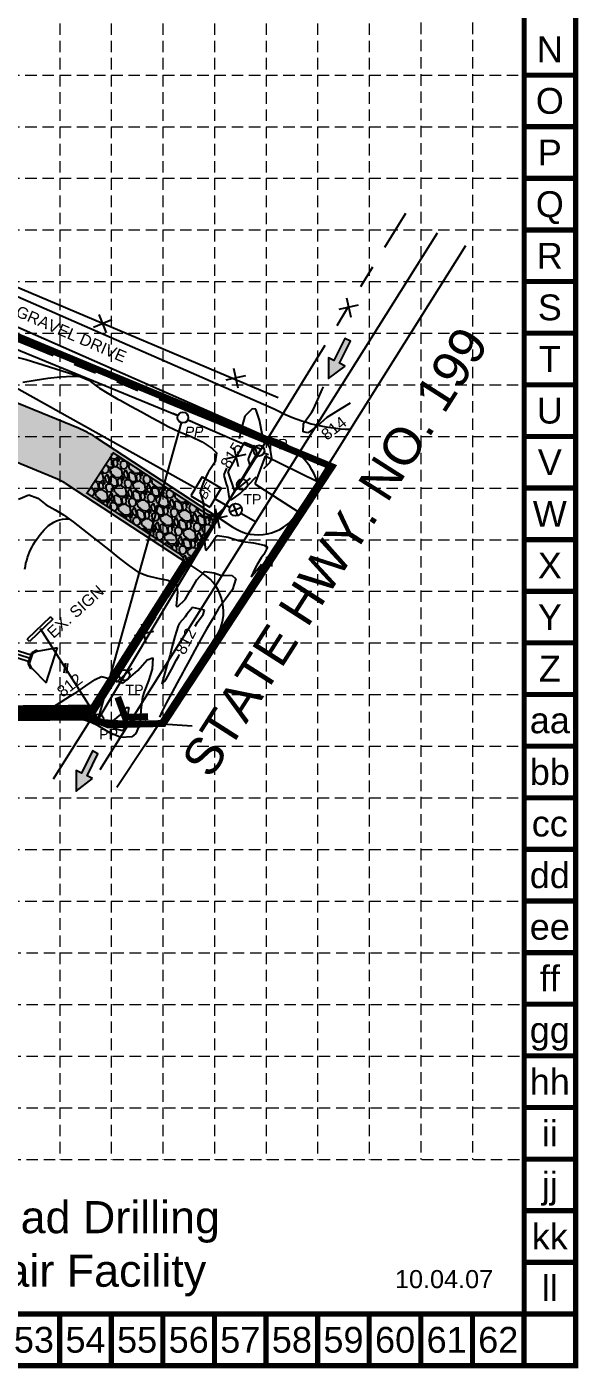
# Model space of a CAD drawing. Extents: x 1142 to 4041, y -552 to 3232.
# Drawn here: x 2344 to 2584, y 2330 to 2915 of the extents above; entities that cross this region are included whole.
import ezdxf
from ezdxf.enums import TextEntityAlignment as Align

# ---------------------------------------------------------------- set-up
doc = ezdxf.new("R2010")
doc.units = 0
doc.header["$LTSCALE"] = 40
doc.header["$MEASUREMENT"] = 0
doc.linetypes.add('HIDDEN', pattern=[0.375, 0.25, -0.125])
doc.linetypes.add('PHANTOM', pattern=[2.5, 1.25, -0.25, 0.25, -0.25, 0.25, -0.25])
doc.layers.get('0').update_dxf_attribs({"color": 1, "linetype": 'CONTINUOUS'})
for name, color, linetype in [('0BOUNDRY', 4, 'PHANTOM'), ('0CONTOURS', 8, 'HIDDEN'), ('0EXFENC', 8, 'CONTINUOUS'), ('0EXIST', 8, 'CONTINUOUS'), ('0EXTXT', 8, 'CONTINUOUS'), ('0PAVING', 1, 'CONTINUOUS'), ('0POWER', 8, 'OVERHEAD_POWER'), ('0UTILITIES', 2, 'CONTINUOUS'), ('ARROWS', 252, 'CONTINUOUS'), ('BASE', 7, 'CONTINUOUS'), ('GRID', 254, 'HIDDEN'), ('LEGEND', 7, 'CONTINUOUS'), ('LIMITS OF DISTURBANCE', 1, 'HIDDEN'), ('SILT FENCE', 200, 'CONTINUOUS'), ('yj', 2, 'CONTINUOUS')]:
    doc.layers.add(name, color=color, linetype=linetype)
doc.styles.get("Standard").update_dxf_attribs({"font": 'ARIAL.TTF'})
doc.styles.add('TEXT60', font='SIMPLEX', dxfattribs={"height": 3})
doc.linetypes.add('OVERHEAD_POWER', pattern='A,0.2,-0.08,["OHP",Standard,S=0.04,R=0,X=-0.05,Y=-0.018],-0.13', length=0.41)

# ---------------------------------------------------------------- blocks, each defined once
blk = doc.blocks.new('X100')
at = {"layer": '0EXFENC'}
for p, q in [((-3.061321377344939, 3.061321377344711), (3.061321377345394, -3.061321377344939)), ((-3.061321377344939, -3.061321377344939), (3.061321377344939, 3.061321377344939))]:
    blk.add_line(p, q, dxfattribs=at)
blk = doc.blocks.new('A$C725806CD')
at = {"layer": 'LEGEND'}
h = blk.add_hatch(dxfattribs=at)
h.set_pattern_fill('GRAVEL', color=4, scale=6.931302839999827, angle=-75.6201840968788, style=0)
h.set_pattern_definition([(152.3926159031211, (-10446.0245386993, 1548.081502303806), (-74.19839450101522, 38.22076815567523), [0.932509758882216, -92.31863248060756]), (109.3495159031211, (-10446.85087788277, 1548.513637829797), (27.37065077404599, -78.8484427052091), [1.600216024065081, -158.4213378633231]), (56.89021590312118, (-10447.38107823163, 1550.023464743037), (-56.64192688911878, -86.07663050998784), [1.128332926717893, -111.7050983711282]), (191.6535159031212, (-10449.73095385312, 1552.211638314255), (136.0043756590985, 27.71347269417589), [1.457223246475883, -144.2650736759011]), (217.2135159031212, (-10451.15813915883, 1551.917290062032), (71.962860440978, 54.22736781179494), [1.428922736980164, -141.4635450375158]), (281.6535159031212, (-10452.29611728409, 1551.053095901882), (-27.71347269417586, 136.0043756590985), [1.457223246475884, -144.2650736759011]), (322.0740159031212, (-10452.00176903186, 1549.625910596151), (-89.51938566945996, 70.0702185860665), [1.927103197302312, -190.7830640442665]), (356.6351159031212, (-10450.48165997506, 1548.441432149436), (159.7609524782509, -9.128773980149958), [1.819383819865875, -180.1190605484472]), (45.80941590312118, (-10448.66541208362, 1548.334645089985), (73.51286479892447, 76.09118411154117), [1.462158334097954, -144.7538344956626]), (99.61621590312113, (-10447.64621685197, 1549.383049953525), (12.2210859597352, -75.57702197016249), [1.669279525562838, -81.79466209606485]), (146.7772159031212, (-10447.92506499705, 1551.028873558128), (-94.51216720112043, 61.63468592388874), [2.158740406912268, -213.7154597042798]), (63.19391590312057, (-10448.0939293769, 1545.547415978942), (28.23521869620802, 57.32734407232164), [0.73680442319482, -72.94394980491494]), (95.84901590312117, (-10447.76164925619, 1546.205044566177), (8.949580928815344, -90.72671214237701), [1.401765892453045, -138.7751560553878]), (149.3798159031211, (-10447.90450070992, 1547.599515967005), (-6.714152115650005, -1.721380307019202), [0.9802317789356068, -8.822106804328987]), (127.5784159031211, (-10447.21929928957, 1548.276072042574), (22.03520738202961, -30.12798655151069), [0.5278741616887067, -52.25935486200527]), (216.1812159031212, (-10447.54122037491, 1548.694421151997), (18.42107232664755, 11.87828923002656), [0.7465221097765016, -36.57968734859118]), (315.3436159031212, (-10448.14378018773, 1548.253717173039), (18.59245266941839, -16.69967301143796), [1.212485874498329, -39.20360828300434]), (85.94491590312116, (-10447.28129971816, 1547.401518847058), (-3.271379020181386, -15.14968001952887), [0.8767474275344136, -21.04195905473445]), (300.7693159031212, (-10448.53962064404, 1552.58862817402), (37.35620269421621, -61.97738836625263), [1.228226863247969, -121.5947713701768]), (354.7260159031212, (-10447.91127858049, 1551.533291656282), (-80.74117567265901, 7.921387048064322), [1.030414411497214, -102.0108118678362]), (217.5784159031211, (-10445.93846971057, 1547.745794801912), (30.12798655151069, 22.03520738202961), [1.055741392074573, -51.73148763161937]), (267.9903159031211, (-10446.77516792942, 1547.101952631224), (2.928599638811757, 72.30564191394905), [1.228226863247969, -121.5947713701768]), (263.8238159031212, (-10452.70239366758, 1551.521372713917), (4.821371148442255, 37.0135152313523), [1.18442102929917, -58.03665816087067]), (219.1549159031212, (-10452.82982190595, 1550.343825921388), (65.24878796591287, 52.50588115526173), [0.9924100780254949, -98.2487432818836]), (351.1812159031211, (-10452.63540595079, 1545.957273527195), (37.01351021143907, -4.821410565877775), [1.055741392074574, -51.73148763161944]), (301.7338159031212, (-10451.59214215902, 1545.79541769331), (-49.23450378124902, 80.39845441638195), [1.161901226372011, -115.0279095022013]), (353.8238159031212, (-10453.47888204023, 1549.247207045785), (-37.01351523135229, 4.821371148442271), [0.5922105146495853, -58.62886867552029]), (25.68971590312117, (-10452.73868873725, 1546.360122529487), (25.1352295040538, 13.59965453217635), [0.3534271318115911, -34.98941774410147]), (90.34361590312112, (-10452.4201950331, 1546.513333018568), (-1.54999673191945, -21.86383021006793), [1.428922736980162, -27.14956665913728]), (110.3888159031211, (-10452.42876348607, 1547.942232014864), (23.92794277004903, -65.42012010771181), [1.324225407581967, -131.0981282054381]), (228.0699159031211, (-10448.74805369114, 1548.098792993369), (11.70691503520212, 10.15691778548111), [0.9996463581904547, -23.99151952787374]), (277.5370159031211, (-10449.41604131375, 1547.355095417404), (15.83510129633474, -117.58331970125), [1.745260467294902, -172.7804882161733]), (345.3252159031211, (-10449.18712087131, 1545.624916514686), (-53.88457199198217, 14.80694125210256), [0.71361921519502, -70.64851024339217]), (14.37981590312119, (-10448.49677837918, 1545.444133192466), (4.992770263623276, 8.435529812303345), [0.4158781703999895, -6.515424669599837]), (44.63621590312117, (-10452.26176658042, 1548.128156408875), (-40.11355645911462, -38.90622846891827), [0.9629243157441366, -95.32981223599451]), (332.3926159031211, (-10451.57656516007, 1548.804712484444), (74.19839450101522, -38.22076815567522), [1.865019517764432, -91.38612272172533]), (284.3798159031211, (-10449.92388679309, 1547.940441432479), (8.435529812303347, -4.992770263623276), [1.802138738399955, -5.129164101599871]), (249.6846159031212, (-10449.47632805177, 1546.194762422604), (29.78532021091453, 79.191135074376), [1.095936017243733, -108.4975825314954]), (178.4344159031211, (-10449.85682218452, 1545.166998737986), (-28.57798058599186, -0.1713700206939901), [1.009211556109655, -49.45143556240151]), (132.0258159031212, (-10450.8656583808, 1545.194571571104), (-99.84776066203267, 110.3550115493838), [1.643169307764549, -162.6740317895009]), (99.80591590312116, (-10451.9657046376, 1546.415191303881), (-15.66382289530886, 89.00532506727839), [1.738363820969116, -172.0978311307659])])
edge = h.paths.add_edge_path()
edge.add_line((35.68075376409342, 0.1820372572642555), (49.33504213280776, 22.30236338946315))
edge.add_arc((45.64832185167634, 24.57807766023485), 4.332526038409889, 238.3531270055752, 328.3140710676424, ccw=False)
edge.add_line((43.37512117966071, 20.88980698439673), (9.5867005214659, 41.74227312796711))
edge.add_line((9.5867005214659, 41.74227312796711), (0.4770198969163175, 26.98433767693905))
edge.add_line((0.4770198969163175, 26.98433767693905), (34.26723415499009, 6.14602220385359))
edge.add_arc((31.99403348297852, 2.457751528031949), 4.332526038393731, -31.685928932427373, 58.35312700550662, ccw=False)
at = {"layer": 'LEGEND', "color": 4, "const_width": 0.6931302839999828}
blk.add_lwpolyline([(35.68075376409342, 0.1820372572642555), (49.33504213280776, 22.30236338946315, -0.4140139244211871), (43.37512117966071, 20.88980698439673), (9.5867005214659, 41.74227312796711), (0.4770198969163175, 26.98433767693905), (34.26723415499009, 6.14602220385359, -0.4144132285109485)], format="xyb", close=True, dxfattribs=at)
blk = doc.blocks.new('arrow')
blk.add_lwpolyline([(-67.00679329302966, -25.35842018353742), (-59.3270347441985, -25.41938721699262), (-59.57091179542658, -56.1384215279777), (-51.89114823905948, -56.19938584448118), (-51.64727869913713, -25.48035696739953), (-43.96752265407486, -25.54132400085473), (-55.30425519266737, -2.410587189246144), (-67.00678578172392, -25.35840795725562)], close=True)
at = {"color": 254}
for points in [[(-43.96751955730906, -25.54132267721434), (-67.00679354271597, -25.35841771446121), (-55.30425158724847, -2.410596210431322), (-67.00679354271597, -25.35841771446121)], [(-59.57090883123692, -56.13841801592571), (-51.89115083610795, -56.19938633684342), (-59.32703554756517, -25.41938603537892), (-51.64727755243712, -25.48035435629663)]]:
    blk.add_solid(points, dxfattribs=at)

msp = doc.modelspace()

# ---------------------------------------------------------------- hatches: boundary and pattern name
at = {"layer": '0PAVING'}
h = msp.add_hatch(dxfattribs=at)
h.set_pattern_fill('AR-SAND', color=255, scale=10, style=0)
h.set_pattern_definition([(37.50000000000001, (0, 0), (-0.6299335810960816, 19.26823769013158), [0, -15.2, 0, -17, 0, -16.25]), (7.499999999999999, (0, 0), (17.69776705267727, 28.2214606522974), [0, -8.2, 0, -13.7, 0, -5.25]), (327.5, (-12.3, 0), (31.14141861751495, 0.05659053536964498), [0, -5, 0, -18, 0, -23.5]), (317.5, (-12.3, 0), (30.06126604572293, 8.77675564934249), [0, -2.5, 0, -11.8, 0, -13.5])])
h.paths.add_polyline_path([(2059.22649972793, 2896.938433467533, -0.6328317903570896), (2075.561350633164, 2904.675982433999), (2245.888361656179, 2765.226626489213, 0.07427235134462894), (2257.053596152026, 2758.567553747858), (2357.304671976385, 2717.416952044522, -0.04754634122153638), (2360.662966041785, 2715.649225771591), (2414.408867371978, 2680.471440092766), (2427.007970494939, 2700.356899971532), (2426.862875617748, 2701.003772453532), (2373.806433186002, 2735.730293258874, 0.04754634122159762), (2366.418186242112, 2739.619291059327), (2266.167110417762, 2780.769892762662, -0.07427235134462798), (2261.09200382874, 2783.796744008731), (2055.65115862595, 2951.994338601703, 0.1311037029619562), (2034.987913160519, 2961.354358770852), (1766.147758868351, 3006.011736393017), (1430.696849182102, 3003.622643813643), (1433.495630264284, 2610.647642285518), (2059.226499727931, 2615.104118430776)])
h.paths.add_polyline_path([(1752.61163400114, 2735.90848409303), (1722.61239482259, 2735.694828509937), (1662.613916465492, 2735.267517343749), (1632.614677286942, 2735.053861760654), (1631.225915996833, 2930.048916421227), (1676.224774764656, 2930.369399795867), (1706.224013943206, 2930.583055378961), (1751.222872711029, 2930.903538753602)], flags=16)
h.paths.add_polyline_path([(2078.343964803826, 2902.397813213444), (2077.01943024555, 2873.770839705167), (2157.408121870122, 2808.252793685771), (2184.932080495476, 2815.132475817484)], flags=17)
h.paths.add_polyline_path([(2121.34987285367, 2927.917176456684), (2093.547606976387, 2920.967930732964), (2261.09200382874, 2783.796744008731, 0.07427235134462795), (2266.167110417762, 2780.769892762662), (2279.0028849809, 2775.501122904003), (2270.825489287212, 2804.984144014201)], flags=17)

# ---------------------------------------------------------------- linework, layer by layer
at = {"color": 7, "linetype": 'Continuous'}
msp.add_solid([(2451.08737449505, 2679.221662337033), (2446.165980540769, 2680.435880600446), (2451.215153718088, 2680.883423525633)], dxfattribs=at)
at = {"layer": '0BOUNDRY', "color": 7}
for p, q in [((2447.864827474344, 2733.211627133858), (2509.181166576181, 2833.401102846963)), ((2447.864827474344, 2733.211627133858), (2276.351257364112, 2803.613730575513)), ((2373.486205904633, 2615.328646582697), (2447.864827474344, 2733.211627133858)), ((1226.774230741071, 2607.161725607265), (2373.486205904633, 2615.328646582697)), ((2373.486205904633, 2615.328646582697), (2355.432477315193, 2586.608059027224))]:
    msp.add_line(p, q, dxfattribs=at)
at = {"layer": '0CONTOURS', "color": 35}
for p, q in [((2342.178475904633, 2759.638393582697, 814), (2347.590054904633, 2760.534857582697, 814)), ((2347.590054904633, 2760.534857582697, 814), (2353.002568904633, 2761.403616582697, 814)), ((2353.002568904633, 2761.403616582697, 814), (2358.421843904634, 2762.072043582697, 814)), ((2358.421843904634, 2762.072043582697, 814), (2363.853706904632, 2762.367516582697, 814)), ((2363.853706904632, 2762.367516582697, 814), (2366.677005904633, 2762.316846582697, 814)), ((2366.677005904633, 2762.316846582697, 814), (2370.882305904633, 2760.610433582697, 814)), ((2370.882305904633, 2760.610433582697, 814), (2374.715205904633, 2757.650375582697, 814)), ((2374.715205904633, 2757.650375582697, 814), (2375.612005904632, 2757.071846582697, 814)), ((2375.612005904632, 2757.071846582697, 814), (2379.611299904633, 2754.693307582696, 814)), ((2379.611299904633, 2754.693307582696, 814), (2383.627255904633, 2752.343918582696, 814)), ((2470.801136904633, 2752.159493582697, 814), (2472.720267904632, 2756.442140582697, 814)), ((2472.720267904632, 2756.442140582697, 814), (2473.287005904633, 2757.706846582697, 814)), ((2383.627255904633, 2752.343918582696, 814), (2384.547005904633, 2751.826846582697, 814)), ((2384.547005904633, 2751.826846582697, 814), (2389.216410904633, 2749.253378582697, 814)), ((2389.216410904633, 2749.253378582697, 814), (2393.901082904633, 2746.707676582697, 814)), ((2442.227005904633, 2748.116846582697, 815), (2438.963218904633, 2744.855115582696, 815)), ((2443.826335904632, 2747.931388582697, 815), (2442.227005904633, 2748.116846582697, 815)), ((2445.415281904633, 2743.149964582697, 815), (2443.826335904632, 2747.931388582697, 815)), ((2468.882005904633, 2747.876846582697, 814), (2470.801136904633, 2752.159493582697, 814)), ((2480.795239904633, 2748.032870582697, 814), (2476.703472904633, 2745.528894582697, 814)), ((2484.887005904633, 2750.536846582697, 814), (2480.795239904633, 2748.032870582697, 814)), ((2393.901082904633, 2746.707676582697, 814), (2398.593357904633, 2744.175805582698, 814)), ((2398.593357904633, 2744.175805582698, 814), (2403.285576904633, 2741.643831582697, 814)), ((2438.963218904633, 2744.855115582696, 815), (2437.552379904633, 2739.614348582697, 815)), ((2446.492005904633, 2737.251846582697, 815), (2445.415281904633, 2743.149964582697, 815)), ((2464.513644904633, 2741.751412582697, 814), (2468.119576904633, 2746.552046582697, 814)), ((2468.119576904633, 2746.552046582697, 814), (2468.882005904633, 2747.876846582697, 814)), ((2474.682005904633, 2744.291846582697, 814), (2470.587546904632, 2740.580629582697, 814)), ((2476.703472904633, 2745.528894582697, 814), (2474.682005904633, 2744.291846582697, 814)), ((2403.285576904633, 2741.643831582697, 814), (2405.577005904633, 2740.401846582697, 814)), ((2405.577005904633, 2740.401846582697, 814), (2410.464623904632, 2738.110174582697, 814)), ((2410.464623904632, 2738.110174582697, 814), (2415.525219904633, 2736.034884582697, 814)), ((2437.552379904633, 2739.614348582697, 815), (2436.473252904549, 2735.00154286155, 815)), ((2447.455185904632, 2735.286981582697, 815), (2446.492005904633, 2737.251846582697, 815)), ((2464.477005904633, 2738.046846582697, 814), (2464.513644904633, 2741.751412582697, 814)), ((2466.494911904633, 2737.687096582697, 814), (2464.477005904633, 2738.046846582697, 814)), ((2470.587546904632, 2740.580629582697, 814), (2466.494911904633, 2737.687096582697, 814)), ((2415.525219904633, 2736.034884582697, 814), (2420.410245904633, 2733.739969582696, 814)), ((2420.410245904633, 2733.739969582696, 814), (2424.771156904632, 2730.789422582697, 814)), ((2424.771156904632, 2730.789422582697, 814), (2426.607005904633, 2728.976846582696, 814)), ((2442.957005904633, 2732.296846582697, 816), (2441.712032904633, 2729.381936582697, 816)), ((2443.867005904633, 2729.976846582696, 816), (2442.957005904633, 2732.296846582697, 816)), ((2449.994674904633, 2730.903143582696, 815), (2447.455185904632, 2735.286981582697, 815)), ((2450.757005904633, 2726.386846582697, 815), (2449.994674904633, 2730.903143582696, 815)), ((2426.062117904633, 2725.010458582697, 814), (2423.066718904633, 2720.651899582697, 814)), ((2426.607005904633, 2728.976846582696, 814), (2426.062117904633, 2725.010458582697, 814)), ((2436.966373904633, 2711.163006582697, 815), (2449.991612904633, 2724.795390582696, 815)), ((2440.374023904633, 2726.285050582696, 816), (2440.327005904633, 2726.096846582697, 816)), ((2440.327005904633, 2726.096846582697, 816), (2440.672005904633, 2724.961846582697, 816)), ((2441.642005904633, 2729.196846582697, 816), (2440.374023904633, 2726.285050582696, 816)), ((2440.672005904633, 2724.961846582697, 816), (2441.017005904633, 2723.826846582697, 816)), ((2441.017005904633, 2723.826846582697, 816), (2442.897005904633, 2725.741846582697, 816)), ((2441.712032904633, 2729.381936582697, 816), (2441.642005904633, 2729.196846582697, 816)), ((2442.897005904633, 2725.741846582697, 816), (2444.777005904632, 2727.656846582697, 816)), ((2444.777005904632, 2727.656846582697, 816), (2443.867005904633, 2729.976846582696, 816)), ((2449.991612904633, 2724.795390582696, 815), (2450.757005904633, 2726.386846582697, 815)), ((2423.007005904633, 2720.516846582696, 814), (2421.084739904633, 2716.406156582697, 814)), ((2423.066718904633, 2720.651899582697, 814), (2423.007005904633, 2720.516846582696, 814)), ((2430.022468904634, 2719.713148582698, 815), (2429.867005904633, 2719.076846582697, 815)), ((2429.867005904633, 2719.076846582697, 815), (2430.825334904633, 2715.338927582697, 815)), ((2430.927519845098, 2722.256272389805, 815), (2430.022468904634, 2719.713148582698, 815)), ((2421.084739904633, 2716.406156582697, 814), (2419.445392904632, 2712.198029582697, 814)), ((2430.825334904633, 2715.338927582697, 815), (2431.497005904633, 2713.741846582697, 815)), ((2431.497005904633, 2713.741846582697, 815), (2432.102524904632, 2708.955025582697, 815)), ((2340.335519904633, 2708.655993582696, 813), (2344.717005904633, 2710.546846582697, 813)), ((2344.717005904633, 2710.546846582697, 813), (2348.675213904633, 2709.197458582697, 813)), ((2348.675213904633, 2709.197458582697, 813), (2352.272005904633, 2706.231846582697, 813)), ((2419.445392904632, 2712.198029582697, 814), (2419.407005904633, 2712.056846582697, 814)), ((2419.407005904633, 2712.056846582697, 814), (2420.122005904633, 2709.716846582697, 814)), ((2420.122005904633, 2709.716846582697, 814), (2420.837005904633, 2707.376846582697, 814)), ((2420.837005904633, 2707.376846582697, 814), (2421.163750904633, 2702.720028582697, 814)), ((2432.102524904632, 2708.955025582697, 815), (2433.127005904633, 2708.406846582697, 815)), ((2433.127005904633, 2708.406846582697, 815), (2436.966373904633, 2711.163006582697, 815)), ((2352.272005904633, 2706.231846582697, 813), (2356.202384904633, 2704.107510582697, 813)), ((2356.202384904633, 2704.107510582697, 813), (2359.827005904633, 2701.916846582697, 813)), ((2359.827005904633, 2701.916846582697, 813), (2364.055412904633, 2698.830125582696, 813)), ((2421.163750904633, 2702.720028582697, 814), (2421.365771904632, 2698.053381582697, 814)), ((2364.055412904633, 2698.830125582696, 813), (2368.206411904633, 2695.637855582697, 813)), ((2368.206411904633, 2695.637855582697, 813), (2372.327827904633, 2692.405248582697, 813)), ((2421.427005904633, 2696.866846582697, 814), (2421.303028904633, 2692.115109582697, 814)), ((2421.365771904632, 2698.053381582697, 814), (2421.427005904633, 2696.866846582697, 814)), ((2372.327827904633, 2692.405248582697, 813), (2376.167005904633, 2689.426846582697, 813)), ((2421.303028904633, 2692.115109582697, 814), (2421.637519904633, 2687.470111582697, 814)), ((2424.116368904633, 2688.953690582696, 814), (2424.517005904633, 2689.586846582697, 814)), ((2424.517005904633, 2689.586846582697, 814), (2426.460967904633, 2692.653329582697, 814)), ((2426.460967904633, 2692.653329582697, 814), (2427.017005904633, 2692.816846582697, 814)), ((2427.017005904633, 2692.816846582697, 814), (2431.664979904633, 2692.189417582697, 814)), ((2431.664979904633, 2692.189417582697, 814), (2436.241847904633, 2690.747968582697, 814)), ((2436.241847904633, 2690.747968582697, 814), (2437.917005904633, 2690.296846582697, 814)), ((2437.917005904633, 2690.296846582697, 814), (2442.776729904633, 2689.724500582697, 814)), ((2442.776729904633, 2689.724500582697, 814), (2447.403597904633, 2688.692672582697, 814)), ((2376.167005904633, 2689.426846582697, 813), (2380.269078904633, 2686.162354582697, 813)), ((2380.269078904633, 2686.162354582697, 813), (2384.334389904633, 2682.844241582698, 813)), ((2421.637519904633, 2687.470111582697, 814), (2422.017005904633, 2686.356846582697, 814)), ((2422.017005904633, 2686.356846582697, 814), (2424.116368904633, 2688.953690582696, 814)), ((2447.265230904633, 2684.525857582697, 814), (2446.162005904633, 2683.196846582697, 814)), ((2448.817005904632, 2687.776846582697, 814), (2447.265230904633, 2684.525857582697, 814)), ((2447.403597904633, 2688.692672582697, 814), (2448.817005904632, 2687.776846582697, 814)), ((2384.334389904633, 2682.844241582698, 813), (2388.481808904633, 2679.645885582697, 813)), ((2388.481808904633, 2679.645885582697, 813), (2392.507005904633, 2676.936846582696, 813)), ((2443.507005904633, 2678.616846582697, 814), (2442.642005904633, 2676.701846582697, 814)), ((2444.222129904633, 2679.894328582697, 814), (2443.507005904633, 2678.616846582697, 814)), ((2444.012005904633, 2677.561846582696, 814), (2446.055239904633, 2680.098748582697, 814)), ((2446.162005904633, 2683.196846582697, 814), (2444.222129904633, 2679.894328582697, 814)), ((2446.055239904633, 2680.098748582697, 814), (2446.247005904633, 2680.336846582697, 814)), ((2392.507005904633, 2676.936846582696, 813), (2396.660607904633, 2675.360436582697, 813)), ((2396.660607904633, 2675.360436582697, 813), (2400.847005904633, 2674.316846582697, 813)), ((2400.847005904633, 2674.316846582697, 813), (2405.333187904633, 2673.378127582697, 813)), ((2405.333187904633, 2673.378127582697, 813), (2409.187005904633, 2671.696846582697, 813)), ((2415.652005904632, 2669.511846582697, 813), (2418.119174904633, 2673.544752582697, 813)), ((2418.119174904633, 2673.544752582697, 813), (2421.117807904633, 2676.920695582697, 813)), ((2421.117807904633, 2676.920695582697, 813), (2421.557005904633, 2677.156846582697, 813)), ((2421.557005904633, 2677.156846582697, 813), (2425.592044904633, 2676.647184582697, 813)), ((2425.592044904633, 2676.647184582697, 813), (2428.327005904633, 2675.591846582697, 813)), ((2428.327005904633, 2675.591846582697, 813), (2433.451616904633, 2675.423122582697, 813)), ((2433.451616904633, 2675.423122582697, 813), (2435.097005904633, 2674.026846582697, 813)), ((2435.097005904633, 2674.026846582697, 813), (2433.575149904633, 2669.380340582697, 813)), ((2441.777005904632, 2674.786846582697, 814), (2443.825507904633, 2677.317822582697, 814)), ((2442.642005904633, 2676.701846582697, 814), (2441.777005904632, 2674.786846582697, 814)), ((2443.825507904633, 2677.317822582697, 814), (2444.012005904633, 2677.561846582696, 814)), ((2409.467005904633, 2666.781846582697, 813), (2409.091138904632, 2662.098934582697, 813)), ((2409.187005904633, 2671.696846582697, 813), (2409.551903904632, 2668.049480582697, 813)), ((2409.551903904632, 2668.049480582697, 813), (2409.467005904633, 2666.781846582697, 813)), ((2412.930197904633, 2664.998984582697, 813), (2415.351727904633, 2669.103663582697, 813)), ((2415.351727904633, 2669.103663582697, 813), (2415.652005904632, 2669.511846582697, 813)), ((2433.575149904633, 2669.380340582697, 813), (2430.588447904633, 2665.178795582697, 813)), ((2409.091138904632, 2662.098934582697, 813), (2409.747005904633, 2661.866846582697, 813)), ((2409.747005904633, 2661.866846582697, 813), (2412.930197904633, 2664.998984582697, 813)), ((2416.107005904633, 2661.496846582697, 812), (2413.739274904633, 2658.586638582697, 812)), ((2418.742005904633, 2660.886846582697, 812), (2416.107005904633, 2661.496846582697, 812)), ((2421.377005904633, 2660.276846582697, 812), (2418.742005904633, 2660.886846582697, 812)), ((2420.764233904633, 2658.435326582697, 812), (2421.377005904633, 2660.276846582697, 812)), ((2427.372005904633, 2660.711846582697, 813), (2424.837629904633, 2656.376761582696, 813)), ((2427.540356904633, 2660.995898582697, 813), (2427.372005904633, 2660.711846582697, 813)), ((2430.588447904633, 2665.178795582697, 813), (2427.540356904633, 2660.995898582697, 813)), ((2410.526840904633, 2654.611384582697, 812), (2409.907005904633, 2653.486846582697, 812)), ((2413.007005904633, 2657.491846582697, 812), (2410.526840904633, 2654.611384582697, 812)), ((2413.739274904633, 2658.586638582697, 812), (2413.007005904633, 2657.491846582697, 812)), ((2417.358097904633, 2653.377926582697, 812), (2418.367005904633, 2655.096846582697, 812)), ((2418.367005904633, 2655.096846582697, 812), (2420.764233904633, 2658.435326582697, 812)), ((2424.837629904633, 2656.376761582696, 813), (2422.302333904633, 2652.042201582696, 813)), ((2408.399138904632, 2648.848464582697, 812), (2407.215910904632, 2644.100481582697, 812)), ((2409.907005904633, 2653.486846582697, 812), (2408.399138904632, 2648.848464582697, 812)), ((2417.357616438977, 2653.377093841798, 812), (2417.358097904633, 2653.377926582697, 812)), ((2422.302333904633, 2652.042201582696, 813), (2419.808195904633, 2647.684176582697, 813)), ((2407.215910904632, 2644.100481582697, 812), (2406.377005904633, 2640.841846582697, 812)), ((2417.206692904632, 2642.961857582697, 813), (2414.808672904633, 2638.503575582697, 813)), ((2419.647005904633, 2647.396846582697, 813), (2417.206692904632, 2642.961857582697, 813)), ((2419.808195904633, 2647.684176582697, 813), (2419.647005904633, 2647.396846582697, 813)), ((2392.322005904633, 2634.046846582697, 812), (2396.377081904633, 2638.719546582697, 812)), ((2396.377081904633, 2638.719546582697, 812), (2398.847005904633, 2639.556846582697, 812)), ((2398.847005904633, 2639.556846582697, 812), (2398.629737904633, 2634.543153582697, 812)), ((2406.377005904633, 2640.841846582697, 812), (2405.005287904632, 2636.152423582697, 812)), ((2407.024030904633, 2634.434891582697, 812), (2409.243678904632, 2638.610566582697, 812)), ((2409.243678904632, 2638.610566582697, 812), (2410.047005904633, 2640.106846582697, 812)), ((2410.047005904633, 2640.106846582697, 812), (2410.556200496864, 2641.053392981376, 812)), ((2414.808672904633, 2638.503575582697, 813), (2412.415603904633, 2634.042566582697, 813)), ((2373.708304904633, 2630.135122582697, 812), (2376.507005904633, 2631.476846582696, 812)), ((2376.507005904633, 2631.476846582696, 812), (2379.887847904633, 2630.538865582696, 812)), ((2385.797005904633, 2628.536846582697, 812), (2389.227962904632, 2631.353134582697, 812)), ((2389.227962904632, 2631.353134582697, 812), (2392.322005904633, 2634.046846582697, 812)), ((2398.629737904633, 2634.543153582697, 812), (2396.993478904633, 2629.594731582697, 812)), ((2403.655193904633, 2631.457576582697, 812), (2402.847005904633, 2628.196846582697, 812)), ((2405.005287904632, 2636.152423582697, 812), (2403.655193904633, 2631.457576582697, 812)), ((2404.737005904632, 2630.296846582697, 812), (2407.024030904633, 2634.434891582697, 812)), ((2411.937005904633, 2633.156846582697, 813), (2409.519224904632, 2628.709339582697, 813)), ((2412.415603904633, 2634.042566582697, 813), (2411.937005904633, 2633.156846582697, 813)), ((2365.647005904633, 2624.611846582697, 812), (2369.655019904633, 2627.418942582697, 812)), ((2369.655019904633, 2627.418942582697, 812), (2373.708304904633, 2630.135122582697, 812)), ((2379.887847904633, 2630.538865582696, 812), (2380.617005904633, 2630.251846582697, 812)), ((2380.617005904633, 2630.251846582697, 812), (2384.002875904634, 2629.251697582697, 812)), ((2384.002875904634, 2629.251697582697, 812), (2384.727005904633, 2629.026846582697, 812)), ((2384.727005904633, 2629.026846582697, 812), (2385.262005904633, 2628.781846582697, 812)), ((2385.262005904633, 2628.781846582697, 812), (2385.797005904633, 2628.536846582697, 812)), ((2396.993478904633, 2629.594731582697, 812), (2395.021159904632, 2624.661767582697, 812)), ((2402.847005904633, 2628.196846582697, 812), (2403.792005904633, 2629.246846582697, 812)), ((2403.792005904633, 2629.246846582697, 812), (2404.737005904632, 2630.296846582697, 812)), ((2409.519224904632, 2628.709339582697, 813), (2407.100076904633, 2624.262564582697, 813)), ((2354.787005904633, 2617.746846582697, 812), (2358.893816904633, 2620.353457582697, 812)), ((2358.893816904633, 2620.353457582697, 812), (2363.008731904632, 2622.947318582696, 812)), ((2363.008731904632, 2622.947318582696, 812), (2365.647005904633, 2624.611846582697, 812)), ((2394.292005904633, 2622.356846582697, 812), (2393.657006904633, 2616.832928582697, 812)), ((2395.021159904632, 2624.661767582697, 812), (2394.292005904633, 2622.356846582697, 812)), ((2404.700188904632, 2619.805460582696, 813), (2404.227005904633, 2618.916846582697, 813)), ((2407.100076904633, 2624.262564582697, 813), (2404.700188904632, 2619.805460582696, 813)), ((2357.007926904633, 2616.560704582696, 812), (2353.667005904633, 2617.746846582697, 812)), ((2353.667005904633, 2617.746846582697, 812), (2354.262005904633, 2617.696846582697, 812)), ((2354.262005904633, 2617.696846582697, 812), (2354.857005904633, 2617.646846582697, 812)), ((2354.822005904633, 2617.696846582697, 812), (2354.787005904633, 2617.746846582697, 812)), ((2354.857005904633, 2617.646846582697, 812), (2354.822005904633, 2617.696846582697, 812)), ((2361.903257904633, 2614.850128582697, 812), (2357.007926904633, 2616.560704582696, 812)), ((2366.803331904633, 2613.152967582697, 812), (2361.903257904633, 2614.850128582697, 812)), ((2383.155096904633, 2613.418688582697, 811), (2384.287005904633, 2614.476846582696, 811)), ((2384.287005904633, 2614.476846582696, 811), (2387.159226904633, 2617.876723582697, 811)), ((2387.757094904633, 2614.383070582697, 811), (2387.047005904633, 2612.816846582697, 811)), ((2387.159226904633, 2617.876723582697, 811), (2388.407005904633, 2617.956846582697, 811)), ((2388.407005904633, 2617.956846582697, 811), (2387.757094904633, 2614.383070582697, 811)), ((2393.657006904633, 2616.832928582697, 812), (2393.278547904633, 2611.097292582697, 812)), ((2402.977005904633, 2616.291846582697, 813), (2401.727005904633, 2613.666846582697, 813)), ((2404.227005904633, 2618.916846582697, 813), (2402.977005904633, 2616.291846582697, 813)), ((2371.702005904633, 2611.451846582697, 812), (2366.803331904633, 2613.152967582697, 812)), ((2375.072579904633, 2609.873970582697, 812), (2371.702005904633, 2611.451846582697, 812)), ((2376.509825904634, 2610.695318582697, 811), (2374.907005904633, 2611.436846582696, 811)), ((2374.907005904633, 2611.436846582696, 811), (2377.537005904633, 2611.216846582697, 811)), ((2380.039573904633, 2606.918730582697, 812), (2375.072579904633, 2609.873970582697, 812)), ((2380.297005904633, 2609.556846582697, 811), (2376.509825904634, 2610.695318582697, 811)), ((2377.537005904633, 2611.216846582697, 811), (2380.167005904633, 2610.996846582697, 811)), ((2380.167005904633, 2610.996846582697, 811), (2383.155096904633, 2613.418688582697, 811)), ((2381.990012904633, 2608.681391582697, 811), (2380.297005904633, 2609.556846582697, 811)), ((2385.687005904633, 2607.676846582697, 811), (2381.990012904633, 2608.681391582697, 811)), ((2386.562840904633, 2608.698749582697, 811), (2385.687005904633, 2607.676846582697, 811)), ((2387.047005904633, 2612.816846582697, 811), (2386.562840904633, 2608.698749582697, 811)), ((2393.278547904633, 2611.097292582697, 812), (2391.503264904633, 2606.514432582697, 812)), ((2384.961023904632, 2604.762215582697, 812), (2380.039573904633, 2606.918730582697, 812)), ((2389.737005904632, 2605.156846582697, 812), (2384.961023904632, 2604.762215582697, 812)), ((2391.503264904633, 2606.514432582697, 812), (2389.737005904632, 2605.156846582697, 812))]:
    msp.add_line(p, q, dxfattribs=at)
at = {"layer": '0EXFENC'}
for p, q in [((2453.590282198992, 2752.909753323351), (2284.886781536437, 2824.09642750591)), ((2438.756096143165, 2733.347741413667), (2431.548201960853, 2720.634902846061)), ((2446.119291034621, 2730.391637013652), (2438.756096143165, 2733.347741413667)), ((2431.548201960853, 2720.634902846061), (2434.405796411916, 2712.033062078183)), ((2434.405796411916, 2712.033062078183), (2373.487669112546, 2615.884553372553))]:
    msp.add_line(p, q, dxfattribs=at)
at = {"layer": '0EXFENC', "color": 8}
msp.add_line((2373.487669112546, 2615.884553372553), (1226.774232080715, 2607.199031854275), dxfattribs=at)
at = {"layer": '0EXIST', "color": 7}
for p, q in [((2285.253865775604, 2820.969393457393), (2451.848202732847, 2748.063518949218)), ((2485.118153201293, 2739.165135975144), (2535.314288132636, 2819.297640475146)), ((2278.95470560816, 2810.627275476216), (2449.245554625154, 2735.572799459484)), ((2409.834316947671, 2745.167694995016), (2407.606782931408, 2746.106280583171)), ((2414.144961904018, 2743.345413499153), (2416.050123670154, 2742.537387195207)), ((2485.118153201295, 2739.165135975145), (2470.657931669944, 2716.297340160064)), ((2443.021663908201, 2730.74796946297), (2440.794129891939, 2731.686555051125)), ((2447.867012144739, 2727.405076250656), (2443.40909518595, 2715.402728169267)), ((2447.332308864548, 2728.925687967107), (2449.237470630685, 2728.117661663161)), ((2470.657931669944, 2716.297340160066), (2447.867012144739, 2727.405076250656)), ((2441.270187254064, 2717.833636266621), (2434.14119540405, 2712.07130357511)), ((2443.40909518595, 2715.402728169267), (2462.129118877502, 2703.406261390726)), ((2470.657931669944, 2716.297340160064), (2462.129118877502, 2703.406261390726)), ((2462.129118877502, 2703.406261390726), (2395.47774122578, 2601.573860696235)), ((2414.535819867213, 2680.388347102264), (2427.344349530807, 2700.688637983659)), ((2427.344349530807, 2700.688637983659), (2433.820047077742, 2696.450162215479)), ((2414.535819867214, 2680.388347102263), (2420.657437891588, 2676.381623584016)), ((2354.286697806604, 2657.455630317793), (2344.049736495656, 2647.755416688903)), ((2355.318429108001, 2656.366809615512), (2345.081467797053, 2646.666595986621)), ((2354.286697806604, 2657.455630317793), (2355.288782197985, 2656.338717161915)), ((2374.982593261159, 2612.723676658135), (2349.889557284704, 2652.154808415026)), ((2345.081467797053, 2646.666595986621), (2344.049736495656, 2647.755416688903)), ((2360.613808456376, 2637.22769912795), (2360.103758250853, 2632.973868216825)), ((2361.606696597461, 2637.108648133445), (2361.096646391939, 2632.854817222321)), ((2389.74829404543, 2634.925130120647), (2382.893796495192, 2628.838845032106)), ((2372.912039194511, 2613.813816949752), (2370.773175481102, 2614.939922058239)), ((2377.050581211673, 2611.628676276469), (2378.879452994206, 2610.66028799377)), ((2395.477741225778, 2601.573860696236), (2383.207891392467, 2583.080600031285))]:
    msp.add_line(p, q, dxfattribs=at)
for centre in [(2411.990709422372, 2744.259085346501), (2445.178056382902, 2729.839359814455), (2437.837544110414, 2715.065956804036), (2386.447501166605, 2632.001458639382), (2374.982593261159, 2612.723676658135)]:
    msp.add_circle(centre, 2.340000000000054, dxfattribs=at)
for centre, radius, start, end in [((2486.735322220439, 2811.856831411692), 72.7096817561207, 241.3267486049886, 268.7255534846158), ((2442.199925184595, 2706.215248167718), 30.1911694384688, 19.50819923048237, 76.50460417986952), ((2444.772936364589, 2713.18438512155), 20, 236.7944370169394, 326.5111465847259), ((2409.70454860474, 2659.647400677945), 20, 326.7944370169395, 56.79443701693883)]:
    msp.add_arc(centre, radius, start, end, dxfattribs=at)
at = {"layer": '0PAVING', "color": 7}
for p, q in [((2366.41818624212, 2739.619291059324), (2266.167110417762, 2780.769892762662)), ((2357.304671976385, 2717.416952044522), (2257.053596152026, 2758.567553747858)), ((2373.806433186002, 2735.730293258874), (2427.344349530807, 2700.688637983659)), ((2360.662966041786, 2715.64922577159), (2414.535819867213, 2680.388347102263))]:
    msp.add_line(p, q, dxfattribs=at)
at = {"layer": '0PAVING', "color": 5}
for p, q in [((2317.183122775491, 2649.925168449413), (2345.775307367679, 2640.84288011362)), ((2316.274894436981, 2647.065951548735), (2344.867079029169, 2637.983663212941)), ((2316.729008606236, 2648.495559999074), (2345.321193198424, 2639.413271663281)), ((2348.30172507752, 2642.942473341067), (2346.080537538327, 2641.795160865877)), ((2348.30172507752, 2642.942473341067), (2348.531187572558, 2642.498235833229)), ((2348.531187572558, 2642.498235833229), (2357.289868866762, 2644.033124817478)), ((2352.407631150876, 2628.718663789852), (2357.289868866762, 2644.033124817478)), ((2344.561848858521, 2637.031382460678), (2346.080537538327, 2641.795160865877)), ((2345.709161333712, 2634.810194921487), (2344.561848858521, 2637.031382460678)), ((2345.10113284386, 2637.076835755054), (2346.494009234027, 2641.445969835539)), ((2346.15339884155, 2635.039657416525), (2345.10113284386, 2637.076835755054)), ((2348.531187572558, 2642.498235833229), (2346.494009234027, 2641.445969835539)), ((2345.709161333712, 2634.810194921487), (2346.15339884155, 2635.039657416525)), ((2346.15339884155, 2635.039657416522), (2352.407631150876, 2628.718663789852))]:
    msp.add_line(p, q, dxfattribs=at)
at = {"layer": '0PAVING', "color": 255}
for radius in [44, 20]:
    msp.add_arc((2349.710076754939, 2698.915002865519), radius, 56.79443701693845, 67.68305555555638, dxfattribs=at)
at = {"layer": '0POWER', "color": 7, "ltscale": 2}
for p, q in [((2274.541329254793, 2800.748153044253), (2409.82636588344, 2745.148589166327)), ((2414.136881859004, 2743.326591983393), (2443.031886733298, 2730.771859591996)), ((2374.982593261159, 2612.723676658135), (2411.357275568409, 2742.006450988099)), ((2374.982593261159, 2612.723676658135), (2443.975068266262, 2727.832267491909)), ((2374.982593261159, 2612.723676658135), (2416.052846795529, 2609.881384251495))]:
    msp.add_line(p, q, dxfattribs=at)
at = {"layer": '0UTILITIES', "color": 7}
for p, q in [((2522.809616944283, 2824.692733636921), (2375.767871461811, 2590.77289239652)), ((2417.460994811495, 2713.511738461979), (2270.390672725413, 2795.569764033192)), ((2432.476580379081, 2705.133778265832), (2425.848353274332, 2708.83200385981)), ((2443.66949519257, 2698.888680839283), (2437.174042381734, 2702.512824890155))]:
    msp.add_line(p, q, dxfattribs=at)
at = {"layer": '0UTILITIES', "color": 7, "linetype": 'Continuous'}
for p, q in [((2420.408784001196, 2718.432016410804), (2415.475013187849, 2710.196853658229)), ((2420.408784001196, 2718.432016410804), (2428.643946753773, 2713.498245597455)), ((2428.643946753773, 2713.498245597455), (2423.710175940422, 2705.263082844882)), ((2415.475013187849, 2710.196853658229), (2423.710175940422, 2705.263082844882)), ((2437.490063904258, 2705.117745987435), (2432.470023942294, 2703.083502854839)), ((2435.997165489944, 2701.5906044403), (2433.962922357129, 2706.610644401755))]:
    msp.add_line(p, q, dxfattribs=at)
msp.add_circle((2434.980043923755, 2704.100624421541), 2.708271881751716, dxfattribs=at)
at = {"layer": 'BASE', "color": 9}
msp.add_line((2560.746261614564, 3208.556258599367), (2560.746261614564, 2353.556258599388), dxfattribs=at)
at = {"layer": 'BASE', "const_width": 2.249999999999943}
for points in [[(1143.2462616146, 2331.056258599389), (2583.246261614563, 2331.056258599389), (2583.246261614563, 3231.056258599367), (1143.2462616146, 3231.056258599367)], [(1165.697116963306, 2353.550366449193), (2560.809120743857, 2353.511348227019), (2560.780042992928, 3208.567022896747), (1165.980631242956, 3208.592924802717)]]:
    msp.add_lwpolyline(points, close=True, dxfattribs=at)
for points in [[(2583.246261614563, 2893.556258599375), (2560.746261614564, 2893.556258599375)], [(2583.246261614563, 2871.056258599376), (2560.746261614564, 2871.056258599376)], [(2583.246261614563, 2848.556258599376), (2560.746261614564, 2848.556258599376)], [(2583.246261614563, 2826.056258599377), (2560.746261614564, 2826.056258599377)], [(2583.246261614563, 2803.556258599377), (2560.746261614564, 2803.556258599377)], [(2583.246261614563, 2781.056258599378), (2560.746261614564, 2781.056258599378)], [(2583.246261614563, 2758.556258599378), (2560.746261614564, 2758.556258599378)], [(2583.246261614563, 2736.056258599379), (2560.746261614564, 2736.056258599379)], [(2583.246261614563, 2713.556258599379), (2560.746261614564, 2713.556258599379)], [(2583.246261614563, 2691.05625859938), (2560.746261614564, 2691.05625859938)], [(2583.246261614563, 2668.55625859938), (2560.746261614564, 2668.55625859938)], [(2583.246261614563, 2646.056258599381), (2560.746261614564, 2646.056258599381)], [(2583.246261614563, 2623.556258599382), (2560.746261614564, 2623.556258599382)], [(2583.246261614563, 2601.056258599382), (2560.746261614564, 2601.056258599382)], [(2583.246261614563, 2578.556258599383), (2560.746261614564, 2578.556258599383)], [(2583.246261614563, 2556.056258599383), (2560.746261614564, 2556.056258599383)], [(2583.246261614563, 2533.556258599384), (2560.746261614564, 2533.556258599384)], [(2583.246261614563, 2511.056258599384), (2560.746261614564, 2511.056258599384)], [(2583.246261614563, 2488.556258599385), (2560.746261614564, 2488.556258599385)], [(2583.246261614563, 2466.056258599386), (2560.746261614564, 2466.056258599386)], [(2583.246261614563, 2443.556258599386), (2560.746261614564, 2443.556258599386)], [(2583.246261614563, 2421.056258599387), (2560.746261614564, 2421.056258599387)], [(2583.246261614563, 2398.556258599388), (2560.746261614564, 2398.556258599388)], [(2583.246261614563, 2376.056258599388), (2560.746261614564, 2376.056258599388)], [(2358.246261614569, 2331.056258599389), (2358.246261614569, 2353.556258599388)], [(2380.746261614569, 2331.056258599389), (2380.746261614569, 2353.556258599388)], [(2403.246261614568, 2331.056258599389), (2403.246261614568, 2353.556258599388)], [(2425.746261614568, 2331.056258599389), (2425.746261614568, 2353.556258599388)], [(2448.246261614567, 2331.056258599389), (2448.246261614567, 2353.556258599388)], [(2470.746261614566, 2331.056258599389), (2470.746261614566, 2353.556258599388)], [(2493.246261614566, 2331.056258599389), (2493.246261614566, 2353.556258599388)], [(2515.746261614565, 2331.056258599389), (2515.746261614565, 2353.556258599388)], [(2538.246261614564, 2331.056258599389), (2538.246261614564, 2353.556258599388)], [(2583.246261614563, 2353.556258599388), (2560.746261614564, 2353.556258599388)], [(2560.746261614564, 2331.056258599389), (2560.746261614564, 2353.556258599388)]]:
    msp.add_lwpolyline(points, dxfattribs=at)
at = {"layer": 'GRID', "color": 252, "linetype": 'HIDDEN', "lineweight": 0, "ltscale": 0.5}
for p, q in [((2358.246261614569, 3208.556258599367), (2358.246261614569, 2420.95688413206)), ((2380.746261614569, 3208.556258599367), (2380.746261614569, 2420.95688413206)), ((2403.246261614568, 3208.556258599367), (2403.246261614568, 2420.95688413206)), ((2425.746261614568, 3208.556258599367), (2425.746261614567, 2420.95688413206)), ((2448.246261614567, 3208.556258599367), (2448.246261614567, 2420.95688413206)), ((2470.746261614566, 3208.556258599367), (2470.746261614566, 2420.95688413206)), ((2493.246261614566, 3208.556258599367), (2493.246261614565, 2420.95688413206)), ((2515.706379931075, 3208.9259375631), (2515.706379931075, 2420.95688413206)), ((2538.206379931074, 3208.9259375631), (2538.206379931074, 2420.95688413206)), ((1165.746261614599, 2893.556258599375), (2560.746261614564, 2893.556258599375)), ((1165.746261614599, 2871.056258599376), (2560.746261614564, 2871.056258599376)), ((1165.746261614599, 2848.556258599376), (2560.746261614564, 2848.556258599376)), ((1165.746261614599, 2826.056258599377), (2560.746261614564, 2826.056258599377)), ((1165.746261614599, 2803.556258599377), (2560.746261614564, 2803.556258599377)), ((1165.746261614599, 2781.056258599378), (2560.746261614564, 2781.056258599378)), ((1165.746261614599, 2758.556258599378), (2560.746261614564, 2758.556258599378)), ((1165.746261614599, 2736.056258599379), (2560.746261614564, 2736.056258599379)), ((1165.746261614599, 2713.556258599379), (2560.746261614564, 2713.556258599379)), ((1165.746261614599, 2691.05625859938), (2560.746261614564, 2691.05625859938)), ((1165.746261614599, 2668.55625859938), (2560.746261614564, 2668.55625859938)), ((1165.746261614599, 2646.056258599381), (2560.746261614564, 2646.056258599381)), ((1165.746261614599, 2623.556258599382), (2560.746261614564, 2623.556258599382)), ((1165.746261614599, 2601.056258599382), (2560.746261614564, 2601.056258599382)), ((1165.746261614599, 2578.556258599383), (2560.746261614564, 2578.556258599383)), ((1165.746261614599, 2556.056258599383), (2560.746261614564, 2556.056258599383)), ((1165.746261614599, 2533.556258599384), (2560.746261614564, 2533.556258599384)), ((1166.250735118156, 2510.956884132058), (2561.250735118121, 2510.956884132058)), ((1166.250735118156, 2488.456884132058), (2561.250735118121, 2488.456884132058)), ((1166.250735118156, 2465.956884132059), (2561.250735118121, 2465.956884132059)), ((1166.250735118156, 2443.45688413206), (2561.250735118121, 2443.45688413206)), ((1166.250735118156, 2420.95688413206), (2561.250735118121, 2420.95688413206))]:
    msp.add_line(p, q, dxfattribs=at)
at = {"layer": 'LIMITS OF DISTURBANCE', "const_width": 3}
msp.add_lwpolyline([(1288.003839732999, 2606.151689841559), (1287.94800499228, 2614.814879997533), (1339.96945612175, 2614.814879997533), (1342.806990693797, 2665.400113283539, -0.2527602949007564), (1394.828441823267, 2750.024012444852, 0.2286197937853792), (1428.878846386222, 2800.136486984885), (1429.119536698719, 3005.162164505984), (1793.67150557367, 3008.129031628767), (2069.065063300865, 2962.485147210853), (2243.799777930875, 2819.393941717632), (2477.010219949728, 2722.856951619971), (2403.466763231112, 2610.944019854713), (2379.368949275505, 2610.323447008226), (2370.790806699501, 2613.708388779823), (1289.81956077731, 2606.151689841559)], format="xyb", close=True, dxfattribs=at)
at = {"layer": 'SILT FENCE', "const_width": 3}
for points in [[(2413.007045526475, 2681.147263974749), (2372.685173688873, 2617.64580425852), (1291.099450305876, 2609.639248209979)], [(2383.564370980393, 2622.442175235981), (2386.826908224303, 2613.597510686902), (2396.790969280689, 2613.911726282863)]]:
    msp.add_lwpolyline(points, dxfattribs=at)
at = {"layer": 'yj', "color": 35}
msp.add_lwpolyline([(2331.152337862202, 2758.186238112992), (2329.355741331293, 2761.109254701414), (2325.79735537786, 2764.884917882138), (2322.249100432624, 2768.743091426199), (2320.482896926306, 2771.913639104629), (2322.270665289627, 2773.62642468846), (2329.384325953308, 2773.111311948726), (2343.59579934807, 2769.598164656461), (2366.677005904633, 2762.316846582695)], dxfattribs=at)
for points in [[(2343.032418841707, 2678.237772734079, -0.164685005191333), (2352.386021870348, 2696.231846582697)], [(2352.386021870348, 2696.231846582697, -0.2122469484417465), (2362.269430810498, 2700.133885706921, 22.28797381427848)]]:
    msp.add_lwpolyline(points, format="xyb", dxfattribs=at)

# ---------------------------------------------------------------- block references
at = {"layer": '0EXFENC'}
for p, rotation in [((2484.221685735721, 2792.271824000428), 237.6423196429505), ((2377.020286092992, 2785.219476260638), 157.1220434821329), ((2434.991593100593, 2761.534838801449), 237.6423196429505), ((2435.152665258532, 2727.193240363634), 237.6423196429505), ((2427.007970494939, 2700.356899971531), 237.6423196429505), ((2394.898466038817, 2650.145558039144), 237.6423196429505)]:
    msp.add_blockref('X100', p, dxfattribs=dict(at, rotation=rotation))
at = {"layer": 'ARROWS', "xscale": 0.3499999999998021, "zscale": 0.35, "rotation": 154.2670197328442}
for p, yscale in [((2457.698512786918, 2768.938448871083), 0.3499999999998021), ((2347.624551988415, 2589.112043258544), 0.3499999999997954)]:
    msp.add_blockref('arrow', p, dxfattribs=dict(at, yscale=yscale))
at = {"layer": 'GRID', "color": 5, "xscale": 1.21000000000003, "yscale": 1.210000000000029, "zscale": 1.21, "rotation": 358.4684755411529}
msp.add_blockref('A$C725806CD', (2368.681513646033, 2678.693050869586), dxfattribs=at)

# ---------------------------------------------------------------- texts
at = {"color": 7, "insert": (2471.513932249422, 2690.148696703199), "char_height": 16, "width": 304.8444444444444, "attachment_point": 2, "rotation": 57.3939181776582}
msp.add_mtext('STATE HWY. NO. 199', dxfattribs=at)
at = {"color": 7, "insert": (2360.227200791744, 2402.751288831267), "char_height": 13.99464657866747, "width": 170.9321403654004, "attachment_point": 2}
msp.add_mtext('Trinidad Drilling Repair Facility', dxfattribs=at)
at = {"layer": '0CONTOURS', "color": 35}
for s, rotation, p in [('814', 37.87886379944865, (2474.713995880933, 2734.084547250755, 815)), ('815', 57.95343244875585, (2432.197152408013, 2721.534526247548, 815)), ('812', 62.84442138766921, (2412.685522428807, 2640.476713619723, 815)), ('812', 37.87886379944865, (2359.512215407864, 2622.070924380756, 815))]:
    msp.add_text(s, height=5, rotation=rotation, dxfattribs=at).set_placement(p)
at = {"layer": '0EXIST', "color": 7}
for s, height, rotation, p in [('EX. GRAVEL DRIVE', 5, 336.5741579949831, (2326.490998854716, 2793.907530295043)), ('PP', 4.500000000000104, 0.2184302855867261, (2449.381530612427, 2730.484520859271, -690.241672500016)), ('TP', 4.500000000000104, 0.2184302855867261, (2438.247369224599, 2706.388614910994, -690.241672500016)), ('TP', 4.500000000000104, 0.2184302855867261, (2386.85732628079, 2623.32411674634, -690.241672500016)), ('PP', 4.500000000000104, 0.2184302855867261, (2375.392418375345, 2604.046334765093, -690.241672500016))]:
    msp.add_text(s, height=height, rotation=rotation, dxfattribs=at).set_placement(p)
at = {"layer": '0EXIST', "color": 7, "style": 'TEXT60', "oblique": 10}
msp.add_text('PP', height=4.500000000000104, rotation=0.2184302855867261, dxfattribs=at).set_placement((2412.400534536557, 2735.581743453459, -690.241672500016))
at = {"layer": '0EXTXT', "color": 7}
msp.add_text('EX. SIGN', height=5, rotation=41.92254032988931, dxfattribs=at).set_placement((2355.494096369907, 2647.733585198445))
at = {"layer": '0UTILITIES', "color": 7, "linetype": 'Continuous', "oblique": 10}
msp.add_text('BF', height=3.910918443209529, rotation=58.57619163919848, dxfattribs=at).set_placement((2423.600398367572, 2711.051163851551), align=Align.CENTER)
at = {"layer": 'BASE'}
for s, p in [('N', (2571.996261614564, 2904.806258599375)), ('O', (2571.996261614564, 2882.306258599375)), ('P', (2571.996261614564, 2859.806258599376)), ('Q', (2571.996261614564, 2837.306258599376)), ('R', (2571.996261614564, 2814.806258599377)), ('S', (2571.996261614564, 2792.306258599378)), ('T', (2571.996261614564, 2769.806258599378)), ('U', (2571.996261614564, 2747.306258599378)), ('V', (2571.996261614564, 2724.806258599379)), ('W', (2571.996261614564, 2702.30625859938)), ('X', (2571.996261614564, 2679.80625859938)), ('Y', (2571.996261614564, 2657.306258599381)), ('Z', (2571.996261614564, 2634.806258599381)), ('aa', (2571.996261614564, 2612.306258599382)), ('bb', (2571.996261614564, 2589.806258599383)), ('cc', (2571.996261614564, 2567.306258599383)), ('dd', (2571.996261614564, 2544.806258599383)), ('ee', (2571.996261614564, 2522.306258599384)), ('ff', (2571.996261614564, 2499.806258599385)), ('gg', (2571.996261614564, 2477.306258599385)), ('hh', (2571.996261614564, 2454.806258599386)), ('ii', (2571.996261614564, 2432.306258599387)), ('jj', (2571.996261614564, 2409.806258599387)), ('kk', (2571.996261614564, 2387.306258599388)), ('ll', (2571.996261614564, 2364.806258599388)), ('53', (2346.996261614569, 2342.306258599389)), ('54', (2369.496261614569, 2342.306258599389)), ('55', (2391.996261614569, 2342.306258599389)), ('56', (2414.496261614568, 2342.306258599389)), ('57', (2436.996261614567, 2342.306258599389)), ('58', (2459.496261614567, 2342.306258599389)), ('59', (2481.996261614566, 2342.306258599389)), ('60', (2504.496261614565, 2342.306258599389)), ('61', (2526.996261614565, 2342.306258599389)), ('62', (2549.496261614564, 2342.306258599389))]:
    msp.add_text(s, height=11.24999999999972, dxfattribs=at).set_placement(p, align=Align.MIDDLE_CENTER)
msp.add_text('10.04.07', height=7.874999999999801, dxfattribs=at).set_placement((2525.878177657671, 2364.817517350661), align=Align.CENTER)

doc.saveas('drawing.dxf')
